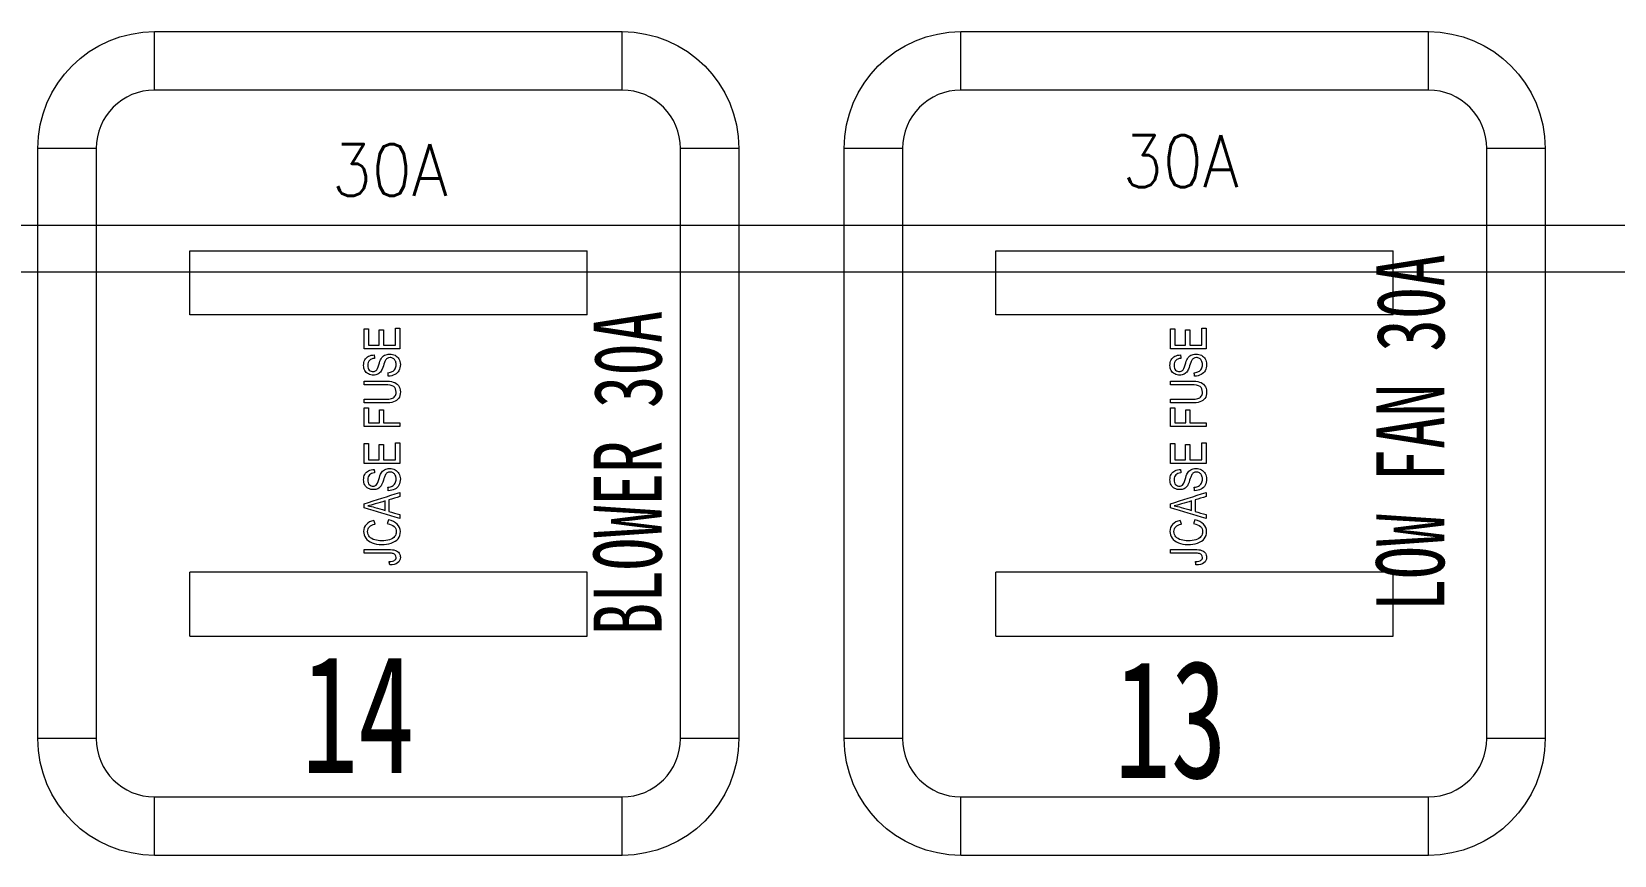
# Model space of a CAD drawing. Header units: inches. Extents: x 47316 to 59086, y 3141 to 11743.
# Drawn here: x 50740.5 to 50801.4, y 9976 to 10007.8 of the extents above; entities that cross this region are included whole.
import ezdxf
from ezdxf.enums import TextEntityAlignment as Align

# ---------------------------------------------------------------- set-up
doc = ezdxf.new("R2010")
doc.units = ezdxf.units.IN
doc.header["$MEASUREMENT"] = 0
doc.styles.add('MtX_romans_shx', font='romans.shx')
doc.styles.add('MtX_STSong', font='')
doc.styles.add('仿宋', font='仿宋_GB2312.ttf', dxfattribs={"width": 0.7})
doc.styles.get('MtX_STSong').set_extended_font_data('STSong')

msp = doc.modelspace()

# ---------------------------------------------------------------- linework, layer by layer
at = {"color": 0, "linetype": 'Continuous', "lineweight": 15}
for p, q in [((50745.202, 10005.505), (50745.202, 10007.755)), ((50745.202, 10007.755), (50763.202, 10007.755)), ((50763.202, 10005.505), (50763.202, 10007.755)), ((50776.252, 10005.505), (50776.252, 10007.755)), ((50776.252, 10007.755), (50794.252, 10007.755)), ((50794.252, 10005.505), (50794.252, 10007.755)), ((50763.202, 10005.505), (50745.202, 10005.505)), ((50794.252, 10005.505), (50776.252, 10005.505)), ((50742.952, 10003.255), (50740.702, 10003.255)), ((50740.702, 9980.53), (50740.702, 10003.255)), ((50742.952, 10003.255), (50742.952, 9980.53)), ((50765.452, 9980.53), (50765.452, 10003.255)), ((50767.702, 10003.255), (50765.452, 10003.255)), ((50767.702, 10003.255), (50767.702, 9980.53)), ((50774.002, 10003.255), (50771.752, 10003.255)), ((50771.752, 9980.53), (50771.752, 10003.255)), ((50774.002, 10003.255), (50774.002, 9980.53)), ((50796.502, 9980.53), (50796.502, 10003.255)), ((50798.752, 10003.255), (50796.502, 10003.255)), ((50798.752, 10003.255), (50798.752, 9980.53)), ((50746.552, 9999.318), (50761.852, 9999.318)), ((50746.552, 9996.843), (50746.552, 9999.318)), ((50777.602, 9999.318), (50792.902, 9999.318)), ((50777.602, 9996.843), (50777.602, 9999.318)), ((50746.552, 9984.468), (50746.552, 9986.943)), ((50777.602, 9984.468), (50777.602, 9986.943)), ((50742.952, 9980.53), (50740.702, 9980.53)), ((50767.702, 9980.53), (50765.452, 9980.53)), ((50774.002, 9980.53), (50771.752, 9980.53)), ((50798.752, 9980.53), (50796.502, 9980.53)), ((50745.202, 9976.03), (50745.202, 9978.28)), ((50745.202, 9978.28), (50763.202, 9978.28)), ((50763.202, 9976.03), (50763.202, 9978.28)), ((50776.252, 9976.03), (50776.252, 9978.28)), ((50776.252, 9978.28), (50794.252, 9978.28)), ((50794.252, 9976.03), (50794.252, 9978.28)), ((50763.202, 9976.03), (50745.202, 9976.03)), ((50794.252, 9976.03), (50776.252, 9976.03))]:
    msp.add_line(p, q, dxfattribs=at)
at = {"color": 0, "lineweight": 15}
for p, q in [((50873.655, 10000.288), (50671.088, 10000.288)), ((50761.852, 9996.843), (50761.852, 9999.318)), ((50792.902, 9996.843), (50792.902, 9999.318)), ((50873.655, 9998.488), (50672.888, 9998.488)), ((50761.852, 9996.843), (50746.552, 9996.843)), ((50792.902, 9996.843), (50777.602, 9996.843)), ((50761.852, 9986.943), (50746.552, 9986.943)), ((50761.852, 9984.468), (50761.852, 9986.943)), ((50792.902, 9986.943), (50777.602, 9986.943)), ((50792.902, 9984.468), (50792.902, 9986.943)), ((50746.552, 9984.468), (50761.852, 9984.468)), ((50777.602, 9984.468), (50792.902, 9984.468))]:
    msp.add_line(p, q, dxfattribs=at)
at = {"color": 0, "linetype": 'Continuous', "lineweight": 15, "extrusion": (0, 0, -1)}
for centre, start, end in [((-50745.202, 10003.255), 0, 90), ((-50763.202, 10003.255), 90, 180), ((-50776.252, 10003.255), 0, 90), ((-50794.252, 10003.255), 90, 180), ((-50745.202, 9980.53), 270, 0), ((-50763.202, 9980.53), 180, 270), ((-50776.252, 9980.53), 270, 0), ((-50794.252, 9980.53), 180, 270)]:
    msp.add_arc(centre, 4.5, start, end, dxfattribs=at)
at = {"color": 0, "linetype": 'Continuous', "lineweight": 15}
for centre, start, end in [((50745.202, 10003.255), 90, 180), ((50763.202, 10003.255), 0, 90), ((50776.252, 10003.255), 90, 180), ((50794.252, 10003.255), 0, 90), ((50745.202, 9980.53), 180, 270), ((50763.202, 9980.53), 270, 0), ((50776.252, 9980.53), 180, 270), ((50794.252, 9980.53), 270, 0)]:
    msp.add_arc(centre, 2.25, start, end, dxfattribs=at)
for points in [[(50753.273, 9995.535), (50753.273, 9995.793), (50753.273, 9996.051), (50753.273, 9996.31)], [(50753.273, 9996.31), (50753.327, 9996.31), (50753.381, 9996.31), (50753.434, 9996.31)], [(50753.434, 9996.31), (50753.434, 9996.099), (50753.434, 9995.888), (50753.434, 9995.676)], [(50753.853, 9995.676), (50753.853, 9995.874), (50753.853, 9996.072), (50753.853, 9996.27)], [(50753.853, 9996.27), (50753.907, 9996.27), (50753.96, 9996.27), (50754.014, 9996.27)], [(50754.014, 9996.27), (50754.014, 9996.072), (50754.014, 9995.874), (50754.014, 9995.676)], [(50754.479, 9995.676), (50754.479, 9995.896), (50754.479, 9996.115), (50754.479, 9996.335)], [(50754.479, 9996.335), (50754.533, 9996.335), (50754.587, 9996.335), (50754.641, 9996.335)], [(50754.641, 9996.335), (50754.641, 9996.068), (50754.641, 9995.801), (50754.641, 9995.535)], [(50784.323, 9995.535), (50784.323, 9995.793), (50784.323, 9996.051), (50784.323, 9996.31)], [(50784.323, 9996.31), (50784.377, 9996.31), (50784.431, 9996.31), (50784.484, 9996.31)], [(50784.484, 9996.31), (50784.484, 9996.099), (50784.484, 9995.888), (50784.484, 9995.676)], [(50784.903, 9995.676), (50784.903, 9995.874), (50784.903, 9996.072), (50784.903, 9996.27)], [(50784.903, 9996.27), (50784.957, 9996.27), (50785.01, 9996.27), (50785.064, 9996.27)], [(50785.064, 9996.27), (50785.064, 9996.072), (50785.064, 9995.874), (50785.064, 9995.676)], [(50785.529, 9995.676), (50785.529, 9995.896), (50785.529, 9996.115), (50785.529, 9996.335)], [(50785.529, 9996.335), (50785.583, 9996.335), (50785.637, 9996.335), (50785.691, 9996.335)], [(50785.691, 9996.335), (50785.691, 9996.068), (50785.691, 9995.801), (50785.691, 9995.535)], [(50754.641, 9995.535), (50754.185, 9995.535), (50753.729, 9995.535), (50753.273, 9995.535)], [(50753.434, 9995.676), (50753.574, 9995.676), (50753.714, 9995.676), (50753.853, 9995.676)], [(50754.014, 9995.676), (50754.169, 9995.676), (50754.324, 9995.676), (50754.479, 9995.676)], [(50785.691, 9995.535), (50785.235, 9995.535), (50784.779, 9995.535), (50784.323, 9995.535)], [(50784.484, 9995.676), (50784.624, 9995.676), (50784.764, 9995.676), (50784.903, 9995.676)], [(50785.064, 9995.676), (50785.219, 9995.676), (50785.374, 9995.676), (50785.529, 9995.676)], [(50753.658, 9995.306), (50753.663, 9995.261), (50753.667, 9995.215), (50753.672, 9995.17)], [(50784.708, 9995.306), (50784.713, 9995.261), (50784.717, 9995.215), (50784.722, 9995.17)], [(50753.273, 9994.155), (50753.273, 9994.202), (50753.273, 9994.249), (50753.273, 9994.297)], [(50754.201, 9994.485), (50754.196, 9994.529), (50754.191, 9994.574), (50754.186, 9994.618)], [(50754.447, 9994.544), (50754.375, 9994.506), (50754.293, 9994.486), (50754.201, 9994.485)], [(50784.323, 9994.155), (50784.323, 9994.202), (50784.323, 9994.249), (50784.323, 9994.297)], [(50785.251, 9994.485), (50785.246, 9994.529), (50785.241, 9994.574), (50785.236, 9994.618)], [(50785.497, 9994.544), (50785.425, 9994.506), (50785.343, 9994.486), (50785.251, 9994.485)], [(50754.062, 9994.155), (50753.799, 9994.155), (50753.536, 9994.155), (50753.273, 9994.155)], [(50785.112, 9994.155), (50784.849, 9994.155), (50784.586, 9994.155), (50784.323, 9994.155)], [(50753.273, 9993.453), (50753.273, 9993.501), (50753.273, 9993.548), (50753.273, 9993.595)], [(50753.273, 9992.544), (50753.273, 9992.785), (50753.273, 9993.026), (50753.273, 9993.267)], [(50753.273, 9993.267), (50753.327, 9993.267), (50753.381, 9993.267), (50753.434, 9993.267)], [(50753.434, 9993.267), (50753.434, 9993.073), (50753.434, 9992.879), (50753.434, 9992.685)], [(50753.858, 9992.685), (50753.858, 9992.853), (50753.858, 9993.021), (50753.858, 9993.189)], [(50753.858, 9993.189), (50753.912, 9993.189), (50753.966, 9993.189), (50754.019, 9993.189)], [(50754.019, 9993.189), (50754.019, 9993.021), (50754.019, 9992.853), (50754.019, 9992.685)], [(50784.323, 9993.453), (50784.323, 9993.501), (50784.323, 9993.548), (50784.323, 9993.595)], [(50784.323, 9992.544), (50784.323, 9992.785), (50784.323, 9993.026), (50784.323, 9993.267)], [(50784.323, 9993.267), (50784.377, 9993.267), (50784.431, 9993.267), (50784.484, 9993.267)], [(50784.484, 9993.267), (50784.484, 9993.073), (50784.484, 9992.879), (50784.484, 9992.685)], [(50784.908, 9992.685), (50784.908, 9992.853), (50784.908, 9993.021), (50784.908, 9993.189)], [(50784.908, 9993.189), (50784.962, 9993.189), (50785.016, 9993.189), (50785.069, 9993.189)], [(50785.069, 9993.189), (50785.069, 9993.021), (50785.069, 9992.853), (50785.069, 9992.685)], [(50754.641, 9992.544), (50754.185, 9992.544), (50753.729, 9992.544), (50753.273, 9992.544)], [(50753.434, 9992.685), (50753.576, 9992.685), (50753.717, 9992.685), (50753.858, 9992.685)], [(50754.019, 9992.685), (50754.226, 9992.685), (50754.433, 9992.685), (50754.641, 9992.685)], [(50754.641, 9992.685), (50754.641, 9992.638), (50754.641, 9992.591), (50754.641, 9992.544)], [(50785.691, 9992.544), (50785.235, 9992.544), (50784.779, 9992.544), (50784.323, 9992.544)], [(50784.484, 9992.685), (50784.626, 9992.685), (50784.767, 9992.685), (50784.908, 9992.685)], [(50785.069, 9992.685), (50785.276, 9992.685), (50785.483, 9992.685), (50785.691, 9992.685)], [(50785.691, 9992.685), (50785.691, 9992.638), (50785.691, 9992.591), (50785.691, 9992.544)], [(50753.273, 9991.899), (50753.327, 9991.899), (50753.381, 9991.899), (50753.434, 9991.899)], [(50753.273, 9991.124), (50753.273, 9991.383), (50753.273, 9991.641), (50753.273, 9991.899)], [(50753.434, 9991.899), (50753.434, 9991.688), (50753.434, 9991.477), (50753.434, 9991.266)], [(50753.853, 9991.859), (50753.907, 9991.859), (50753.96, 9991.859), (50754.014, 9991.859)], [(50753.853, 9991.266), (50753.853, 9991.464), (50753.853, 9991.662), (50753.853, 9991.859)], [(50754.014, 9991.859), (50754.014, 9991.662), (50754.014, 9991.464), (50754.014, 9991.266)], [(50754.479, 9991.924), (50754.533, 9991.924), (50754.587, 9991.924), (50754.641, 9991.924)], [(50754.479, 9991.266), (50754.479, 9991.486), (50754.479, 9991.705), (50754.479, 9991.924)], [(50754.641, 9991.924), (50754.641, 9991.658), (50754.641, 9991.391), (50754.641, 9991.124)], [(50784.323, 9991.899), (50784.377, 9991.899), (50784.431, 9991.899), (50784.484, 9991.899)], [(50784.323, 9991.124), (50784.323, 9991.383), (50784.323, 9991.641), (50784.323, 9991.899)], [(50784.484, 9991.899), (50784.484, 9991.688), (50784.484, 9991.477), (50784.484, 9991.266)], [(50784.903, 9991.859), (50784.957, 9991.859), (50785.01, 9991.859), (50785.064, 9991.859)], [(50784.903, 9991.266), (50784.903, 9991.464), (50784.903, 9991.662), (50784.903, 9991.859)], [(50785.064, 9991.859), (50785.064, 9991.662), (50785.064, 9991.464), (50785.064, 9991.266)], [(50785.529, 9991.924), (50785.583, 9991.924), (50785.637, 9991.924), (50785.691, 9991.924)], [(50785.529, 9991.266), (50785.529, 9991.486), (50785.529, 9991.705), (50785.529, 9991.924)], [(50785.691, 9991.924), (50785.691, 9991.658), (50785.691, 9991.391), (50785.691, 9991.124)], [(50753.434, 9991.266), (50753.574, 9991.266), (50753.714, 9991.266), (50753.853, 9991.266)], [(50754.014, 9991.266), (50754.169, 9991.266), (50754.324, 9991.266), (50754.479, 9991.266)], [(50784.484, 9991.266), (50784.624, 9991.266), (50784.764, 9991.266), (50784.903, 9991.266)], [(50785.064, 9991.266), (50785.219, 9991.266), (50785.374, 9991.266), (50785.529, 9991.266)], [(50754.641, 9991.124), (50754.185, 9991.124), (50753.729, 9991.124), (50753.273, 9991.124)], [(50753.658, 9990.896), (50753.663, 9990.85), (50753.667, 9990.805), (50753.672, 9990.76)], [(50785.691, 9991.124), (50785.235, 9991.124), (50784.779, 9991.124), (50784.323, 9991.124)], [(50784.708, 9990.896), (50784.713, 9990.85), (50784.717, 9990.805), (50784.722, 9990.76)], [(50753.273, 9989.571), (50753.729, 9989.717), (50754.185, 9989.863), (50754.641, 9990.009)], [(50754.201, 9990.074), (50754.196, 9990.119), (50754.191, 9990.164), (50754.186, 9990.208)], [(50754.447, 9990.133), (50754.375, 9990.096), (50754.293, 9990.076), (50754.201, 9990.074)], [(50754.641, 9990.009), (50754.641, 9989.956), (50754.641, 9989.902), (50754.641, 9989.848)], [(50784.323, 9989.571), (50784.779, 9989.717), (50785.235, 9989.863), (50785.691, 9990.009)], [(50785.251, 9990.074), (50785.246, 9990.119), (50785.241, 9990.164), (50785.236, 9990.208)], [(50785.497, 9990.133), (50785.425, 9990.096), (50785.343, 9990.076), (50785.251, 9990.074)], [(50785.691, 9990.009), (50785.691, 9989.956), (50785.691, 9989.902), (50785.691, 9989.848)], [(50753.273, 9989.418), (50753.273, 9989.469), (50753.273, 9989.52), (50753.273, 9989.571)], [(50754.641, 9989.006), (50754.185, 9989.143), (50753.729, 9989.281), (50753.273, 9989.418)], [(50753.417, 9989.491), (50753.504, 9989.477), (50753.591, 9989.458), (50753.678, 9989.433)], [(50753.678, 9989.433), (50753.812, 9989.394), (50753.945, 9989.355), (50754.079, 9989.315)], [(50754.079, 9989.315), (50754.079, 9989.437), (50754.079, 9989.558), (50754.079, 9989.679)], [(50754.641, 9989.848), (50754.502, 9989.806), (50754.364, 9989.764), (50754.226, 9989.723)], [(50754.226, 9989.723), (50754.226, 9989.573), (50754.226, 9989.424), (50754.226, 9989.275)], [(50784.323, 9989.418), (50784.323, 9989.469), (50784.323, 9989.52), (50784.323, 9989.571)], [(50785.691, 9989.006), (50785.235, 9989.143), (50784.779, 9989.281), (50784.323, 9989.418)], [(50784.467, 9989.491), (50784.554, 9989.477), (50784.641, 9989.458), (50784.728, 9989.433)], [(50784.728, 9989.433), (50784.862, 9989.394), (50784.995, 9989.355), (50785.129, 9989.315)], [(50785.129, 9989.315), (50785.129, 9989.437), (50785.129, 9989.558), (50785.129, 9989.679)], [(50785.691, 9989.848), (50785.552, 9989.806), (50785.414, 9989.764), (50785.276, 9989.723)], [(50785.276, 9989.723), (50785.276, 9989.573), (50785.276, 9989.424), (50785.276, 9989.275)], [(50753.69, 9988.791), (50753.676, 9988.838), (50753.662, 9988.884), (50753.648, 9988.931)], [(50754.207, 9988.949), (50754.191, 9988.902), (50754.176, 9988.854), (50754.161, 9988.807)], [(50754.161, 9988.807), (50754.276, 9988.788), (50754.363, 9988.75), (50754.421, 9988.695)], [(50754.226, 9989.275), (50754.364, 9989.235), (50754.502, 9989.196), (50754.641, 9989.157)], [(50754.641, 9989.157), (50754.641, 9989.107), (50754.641, 9989.056), (50754.641, 9989.006)], [(50784.74, 9988.791), (50784.726, 9988.838), (50784.712, 9988.884), (50784.698, 9988.931)], [(50785.257, 9988.949), (50785.241, 9988.902), (50785.226, 9988.854), (50785.211, 9988.807)], [(50785.211, 9988.807), (50785.326, 9988.788), (50785.413, 9988.75), (50785.471, 9988.695)], [(50785.276, 9989.275), (50785.414, 9989.235), (50785.552, 9989.196), (50785.691, 9989.157)], [(50785.691, 9989.157), (50785.691, 9989.107), (50785.691, 9989.056), (50785.691, 9989.006)], [(50753.273, 9987.668), (50753.273, 9987.716), (50753.273, 9987.763), (50753.273, 9987.81)], [(50784.323, 9987.668), (50784.323, 9987.716), (50784.323, 9987.763), (50784.323, 9987.81)], [(50754.253, 9987.221), (50754.245, 9987.263), (50754.238, 9987.306), (50754.23, 9987.349)], [(50754.56, 9987.293), (50754.492, 9987.243), (50754.389, 9987.219), (50754.253, 9987.221)], [(50785.303, 9987.221), (50785.295, 9987.263), (50785.288, 9987.306), (50785.28, 9987.349)], [(50785.61, 9987.293), (50785.542, 9987.243), (50785.439, 9987.219), (50785.303, 9987.221)]]:
    msp.add_open_spline(points, degree=3, dxfattribs=at)
for points, knots in [([(50754.076, 9995.076), (50754.062, 9995.047), (50754.04, 9994.983), (50753.979, 9994.786), (50753.951, 9994.717), (50753.889, 9994.627), (50753.848, 9994.588), (50753.746, 9994.538), (50753.689, 9994.526), (50753.558, 9994.526), (50753.493, 9994.541), (50753.373, 9994.602), (50753.328, 9994.647), (50753.265, 9994.765), (50753.25, 9994.831), (50753.25, 9994.982), (50753.266, 9995.053), (50753.331, 9995.174), (50753.379, 9995.221), (50753.506, 9995.286), (50753.578, 9995.303), (50753.658, 9995.306)], [0, 0, 0, 0, 0.07408, 0.07408, 0.148161, 0.148161, 0.243405, 0.243405, 0.338649, 0.338649, 0.444003, 0.444003, 0.548871, 0.548871, 0.653739, 0.653739, 0.768538, 0.768538, 0.884017, 0.884017, 1, 1, 1, 1]), ([(50753.672, 9995.17), (50753.585, 9995.162), (50753.52, 9995.138), (50753.431, 9995.053), (50753.409, 9994.991), (50753.409, 9994.823), (50753.43, 9994.76), (50753.509, 9994.682), (50753.558, 9994.662), (50753.664, 9994.662), (50753.704, 9994.676), (50753.767, 9994.731), (50753.8, 9994.803), (50753.866, 9995.033), (50753.895, 9995.112), (50753.957, 9995.218), (50754.004, 9995.264), (50754.116, 9995.323), (50754.181, 9995.338), (50754.327, 9995.338), (50754.396, 9995.322), (50754.524, 9995.256), (50754.574, 9995.209), (50754.646, 9995.087), (50754.664, 9995.018), (50754.664, 9994.845), (50754.646, 9994.763), (50754.574, 9994.632), (50754.519, 9994.581), (50754.447, 9994.544)], [0, 0, 0, 0, 0.060324, 0.060324, 0.120898, 0.120898, 0.184097, 0.184097, 0.247578, 0.247578, 0.302439, 0.302439, 0.356722, 0.356722, 0.411124, 0.411124, 0.489763, 0.489763, 0.568244, 0.568244, 0.645978, 0.645978, 0.723845, 0.723845, 0.801907, 0.801907, 0.900954, 0.900954, 1, 1, 1, 1]), ([(50754.471, 9995.079), (50754.45, 9995.12), (50754.422, 9995.151), (50754.35, 9995.191), (50754.312, 9995.201), (50754.226, 9995.201), (50754.189, 9995.192), (50754.125, 9995.152), (50754.098, 9995.12), (50754.076, 9995.076)], [0, 0, 0, 0, 0.24883, 0.24883, 0.495828, 0.495828, 0.746909, 0.746909, 1, 1, 1, 1]), ([(50754.186, 9994.618), (50754.255, 9994.625), (50754.311, 9994.639), (50754.398, 9994.686), (50754.434, 9994.722), (50754.488, 9994.819), (50754.502, 9994.874), (50754.502, 9994.989), (50754.491, 9995.037), (50754.471, 9995.079)], [0, 0, 0, 0, 0.257738, 0.257738, 0.514809, 0.514809, 0.771879, 0.771879, 1, 1, 1, 1]), ([(50785.126, 9995.076), (50785.112, 9995.047), (50785.09, 9994.983), (50785.029, 9994.786), (50785.001, 9994.717), (50784.939, 9994.627), (50784.898, 9994.588), (50784.796, 9994.538), (50784.739, 9994.526), (50784.608, 9994.526), (50784.543, 9994.541), (50784.423, 9994.602), (50784.378, 9994.647), (50784.315, 9994.765), (50784.3, 9994.831), (50784.3, 9994.982), (50784.316, 9995.053), (50784.381, 9995.174), (50784.429, 9995.221), (50784.556, 9995.286), (50784.628, 9995.303), (50784.708, 9995.306)], [0, 0, 0, 0, 0.07408, 0.07408, 0.148161, 0.148161, 0.243405, 0.243405, 0.338649, 0.338649, 0.444003, 0.444003, 0.548871, 0.548871, 0.653739, 0.653739, 0.768538, 0.768538, 0.884017, 0.884017, 1, 1, 1, 1]), ([(50784.722, 9995.17), (50784.635, 9995.162), (50784.57, 9995.138), (50784.481, 9995.053), (50784.459, 9994.991), (50784.459, 9994.823), (50784.48, 9994.76), (50784.559, 9994.682), (50784.608, 9994.662), (50784.714, 9994.662), (50784.754, 9994.676), (50784.817, 9994.731), (50784.85, 9994.803), (50784.916, 9995.033), (50784.945, 9995.112), (50785.007, 9995.218), (50785.054, 9995.264), (50785.166, 9995.323), (50785.231, 9995.338), (50785.377, 9995.338), (50785.446, 9995.322), (50785.574, 9995.256), (50785.624, 9995.209), (50785.696, 9995.087), (50785.714, 9995.018), (50785.714, 9994.845), (50785.696, 9994.763), (50785.624, 9994.632), (50785.569, 9994.581), (50785.497, 9994.544)], [0, 0, 0, 0, 0.060324, 0.060324, 0.120898, 0.120898, 0.184097, 0.184097, 0.247578, 0.247578, 0.302439, 0.302439, 0.356722, 0.356722, 0.411124, 0.411124, 0.489763, 0.489763, 0.568244, 0.568244, 0.645978, 0.645978, 0.723845, 0.723845, 0.801907, 0.801907, 0.900954, 0.900954, 1, 1, 1, 1]), ([(50785.521, 9995.079), (50785.5, 9995.12), (50785.472, 9995.151), (50785.4, 9995.191), (50785.362, 9995.201), (50785.276, 9995.201), (50785.239, 9995.192), (50785.175, 9995.152), (50785.148, 9995.12), (50785.126, 9995.076)], [0, 0, 0, 0, 0.24883, 0.24883, 0.495828, 0.495828, 0.746909, 0.746909, 1, 1, 1, 1]), ([(50785.236, 9994.618), (50785.305, 9994.625), (50785.361, 9994.639), (50785.448, 9994.686), (50785.484, 9994.722), (50785.538, 9994.819), (50785.552, 9994.874), (50785.552, 9994.989), (50785.541, 9995.037), (50785.521, 9995.079)], [0, 0, 0, 0, 0.257738, 0.257738, 0.514809, 0.514809, 0.771879, 0.771879, 1, 1, 1, 1]), ([(50753.273, 9994.297), (50753.536, 9994.297), (50753.8, 9994.297), (50754.2, 9994.297), (50754.31, 9994.284), (50754.471, 9994.235), (50754.537, 9994.192), (50754.638, 9994.064), (50754.664, 9993.981), (50754.664, 9993.777), (50754.642, 9993.695), (50754.553, 9993.567), (50754.49, 9993.522), (50754.322, 9993.467), (50754.208, 9993.453), (50753.8, 9993.453), (50753.536, 9993.453), (50753.273, 9993.453)], [0, 0, 0, 0, 0.199359, 0.199359, 0.303453, 0.303453, 0.407864, 0.407864, 0.512554, 0.512554, 0.614189, 0.614189, 0.715565, 0.715565, 0.816656, 0.816656, 1, 1, 1, 1]), ([(50784.323, 9994.297), (50784.586, 9994.297), (50784.85, 9994.297), (50785.25, 9994.297), (50785.36, 9994.284), (50785.521, 9994.235), (50785.587, 9994.192), (50785.688, 9994.064), (50785.714, 9993.981), (50785.714, 9993.777), (50785.692, 9993.695), (50785.603, 9993.567), (50785.54, 9993.522), (50785.372, 9993.467), (50785.258, 9993.453), (50784.85, 9993.453), (50784.586, 9993.453), (50784.323, 9993.453)], [0, 0, 0, 0, 0.199359, 0.199359, 0.303453, 0.303453, 0.407864, 0.407864, 0.512554, 0.512554, 0.614189, 0.614189, 0.715565, 0.715565, 0.816656, 0.816656, 1, 1, 1, 1]), ([(50753.273, 9993.595), (50753.536, 9993.595), (50753.799, 9993.595), (50754.181, 9993.595), (50754.269, 9993.604), (50754.381, 9993.639), (50754.424, 9993.668), (50754.485, 9993.753), (50754.501, 9993.804), (50754.501, 9993.97), (50754.471, 9994.044), (50754.35, 9994.133), (50754.234, 9994.155), (50754.062, 9994.155)], [0, 0, 0, 0, 0.256467, 0.256467, 0.372081, 0.372081, 0.488356, 0.488356, 0.604594, 0.604594, 0.802669, 0.802669, 1, 1, 1, 1]), ([(50784.323, 9993.595), (50784.586, 9993.595), (50784.849, 9993.595), (50785.231, 9993.595), (50785.319, 9993.604), (50785.431, 9993.639), (50785.474, 9993.668), (50785.535, 9993.753), (50785.551, 9993.804), (50785.551, 9993.97), (50785.521, 9994.044), (50785.4, 9994.133), (50785.284, 9994.155), (50785.112, 9994.155)], [0, 0, 0, 0, 0.256467, 0.256467, 0.372081, 0.372081, 0.488356, 0.488356, 0.604594, 0.604594, 0.802669, 0.802669, 1, 1, 1, 1]), ([(50754.076, 9990.665), (50754.062, 9990.637), (50754.04, 9990.573), (50753.979, 9990.376), (50753.951, 9990.307), (50753.889, 9990.217), (50753.848, 9990.178), (50753.746, 9990.128), (50753.689, 9990.115), (50753.558, 9990.115), (50753.493, 9990.131), (50753.373, 9990.192), (50753.328, 9990.237), (50753.265, 9990.355), (50753.25, 9990.42), (50753.25, 9990.572), (50753.266, 9990.642), (50753.331, 9990.764), (50753.379, 9990.81), (50753.506, 9990.876), (50753.578, 9990.893), (50753.658, 9990.896)], [0, 0, 0, 0, 0.07408, 0.07408, 0.148161, 0.148161, 0.243405, 0.243405, 0.338649, 0.338649, 0.444003, 0.444003, 0.548871, 0.548871, 0.653739, 0.653739, 0.768538, 0.768538, 0.884017, 0.884017, 1, 1, 1, 1]), ([(50753.672, 9990.76), (50753.585, 9990.752), (50753.52, 9990.728), (50753.431, 9990.643), (50753.409, 9990.581), (50753.409, 9990.413), (50753.43, 9990.35), (50753.509, 9990.272), (50753.558, 9990.252), (50753.664, 9990.252), (50753.704, 9990.266), (50753.767, 9990.321), (50753.8, 9990.392), (50753.866, 9990.623), (50753.895, 9990.702), (50753.957, 9990.807), (50754.004, 9990.853), (50754.116, 9990.913), (50754.181, 9990.928), (50754.327, 9990.928), (50754.396, 9990.912), (50754.524, 9990.846), (50754.574, 9990.799), (50754.646, 9990.677), (50754.664, 9990.608), (50754.664, 9990.434), (50754.646, 9990.353), (50754.574, 9990.222), (50754.519, 9990.171), (50754.447, 9990.133)], [0, 0, 0, 0, 0.060324, 0.060324, 0.120898, 0.120898, 0.184097, 0.184097, 0.247578, 0.247578, 0.302439, 0.302439, 0.356722, 0.356722, 0.411124, 0.411124, 0.489763, 0.489763, 0.568244, 0.568244, 0.645978, 0.645978, 0.723845, 0.723845, 0.801907, 0.801907, 0.900954, 0.900954, 1, 1, 1, 1]), ([(50754.471, 9990.668), (50754.45, 9990.71), (50754.422, 9990.74), (50754.35, 9990.781), (50754.312, 9990.791), (50754.226, 9990.791), (50754.189, 9990.781), (50754.125, 9990.742), (50754.098, 9990.71), (50754.076, 9990.665)], [0, 0, 0, 0, 0.24883, 0.24883, 0.495828, 0.495828, 0.746909, 0.746909, 1, 1, 1, 1]), ([(50754.186, 9990.208), (50754.255, 9990.214), (50754.311, 9990.229), (50754.398, 9990.276), (50754.434, 9990.312), (50754.488, 9990.409), (50754.502, 9990.464), (50754.502, 9990.579), (50754.491, 9990.627), (50754.471, 9990.668)], [0, 0, 0, 0, 0.257738, 0.257738, 0.514809, 0.514809, 0.771879, 0.771879, 1, 1, 1, 1]), ([(50785.126, 9990.665), (50785.112, 9990.637), (50785.09, 9990.573), (50785.029, 9990.376), (50785.001, 9990.307), (50784.939, 9990.217), (50784.898, 9990.178), (50784.796, 9990.128), (50784.739, 9990.115), (50784.608, 9990.115), (50784.543, 9990.131), (50784.423, 9990.192), (50784.378, 9990.237), (50784.315, 9990.355), (50784.3, 9990.42), (50784.3, 9990.572), (50784.316, 9990.642), (50784.381, 9990.764), (50784.429, 9990.81), (50784.556, 9990.876), (50784.628, 9990.893), (50784.708, 9990.896)], [0, 0, 0, 0, 0.07408, 0.07408, 0.148161, 0.148161, 0.243405, 0.243405, 0.338649, 0.338649, 0.444003, 0.444003, 0.548871, 0.548871, 0.653739, 0.653739, 0.768538, 0.768538, 0.884017, 0.884017, 1, 1, 1, 1]), ([(50784.722, 9990.76), (50784.635, 9990.752), (50784.57, 9990.728), (50784.481, 9990.643), (50784.459, 9990.581), (50784.459, 9990.413), (50784.48, 9990.35), (50784.559, 9990.272), (50784.608, 9990.252), (50784.714, 9990.252), (50784.754, 9990.266), (50784.817, 9990.321), (50784.85, 9990.392), (50784.916, 9990.623), (50784.945, 9990.702), (50785.007, 9990.807), (50785.054, 9990.853), (50785.166, 9990.913), (50785.231, 9990.928), (50785.377, 9990.928), (50785.446, 9990.912), (50785.574, 9990.846), (50785.624, 9990.799), (50785.696, 9990.677), (50785.714, 9990.608), (50785.714, 9990.434), (50785.696, 9990.353), (50785.624, 9990.222), (50785.569, 9990.171), (50785.497, 9990.133)], [0, 0, 0, 0, 0.060324, 0.060324, 0.120898, 0.120898, 0.184097, 0.184097, 0.247578, 0.247578, 0.302439, 0.302439, 0.356722, 0.356722, 0.411124, 0.411124, 0.489763, 0.489763, 0.568244, 0.568244, 0.645978, 0.645978, 0.723845, 0.723845, 0.801907, 0.801907, 0.900954, 0.900954, 1, 1, 1, 1]), ([(50785.521, 9990.668), (50785.5, 9990.71), (50785.472, 9990.74), (50785.4, 9990.781), (50785.362, 9990.791), (50785.276, 9990.791), (50785.239, 9990.781), (50785.175, 9990.742), (50785.148, 9990.71), (50785.126, 9990.665)], [0, 0, 0, 0, 0.24883, 0.24883, 0.495828, 0.495828, 0.746909, 0.746909, 1, 1, 1, 1]), ([(50785.236, 9990.208), (50785.305, 9990.214), (50785.361, 9990.229), (50785.448, 9990.276), (50785.484, 9990.312), (50785.538, 9990.409), (50785.552, 9990.464), (50785.552, 9990.579), (50785.541, 9990.627), (50785.521, 9990.668)], [0, 0, 0, 0, 0.257738, 0.257738, 0.514809, 0.514809, 0.771879, 0.771879, 1, 1, 1, 1]), ([(50754.079, 9989.679), (50753.953, 9989.642), (50753.827, 9989.604), (50753.585, 9989.533), (50753.491, 9989.507), (50753.417, 9989.491)], [0, 0, 0, 0, 0.523179, 0.523179, 1, 1, 1, 1]), ([(50785.129, 9989.679), (50785.003, 9989.642), (50784.877, 9989.604), (50784.635, 9989.533), (50784.541, 9989.507), (50784.467, 9989.491)], [0, 0, 0, 0, 0.523179, 0.523179, 1, 1, 1, 1]), ([(50753.648, 9988.931), (50753.522, 9988.902), (50753.424, 9988.851), (50753.285, 9988.705), (50753.25, 9988.615), (50753.25, 9988.413), (50753.277, 9988.326), (50753.388, 9988.169), (50753.468, 9988.108), (50753.68, 9988.023), (50753.804, 9988.001), (50754.077, 9988.001), (50754.199, 9988.021), (50754.427, 9988.096), (50754.514, 9988.151), (50754.634, 9988.296), (50754.664, 9988.39), (50754.664, 9988.617), (50754.625, 9988.711), (50754.469, 9988.866), (50754.355, 9988.919), (50754.207, 9988.949)], [0, 0, 0, 0, 0.11516, 0.11516, 0.230547, 0.230547, 0.332359, 0.332359, 0.434384, 0.434384, 0.536317, 0.536317, 0.629985, 0.629985, 0.723846, 0.723846, 0.81793, 0.81793, 0.908885, 0.908885, 1, 1, 1, 1]), ([(50754.421, 9988.695), (50754.48, 9988.64), (50754.509, 9988.573), (50754.509, 9988.428), (50754.487, 9988.368), (50754.402, 9988.255), (50754.337, 9988.214), (50754.163, 9988.161), (50754.062, 9988.147), (50753.856, 9988.147), (50753.768, 9988.159), (50753.598, 9988.204), (50753.53, 9988.243), (50753.43, 9988.353), (50753.405, 9988.422), (50753.405, 9988.576), (50753.428, 9988.635), (50753.518, 9988.73), (50753.591, 9988.766), (50753.69, 9988.791)], [0, 0, 0, 0, 0.153181, 0.153181, 0.27986, 0.27986, 0.406549, 0.406549, 0.533238, 0.533238, 0.631689, 0.631689, 0.73014, 0.73014, 0.828858, 0.828858, 0.914458, 0.914458, 1, 1, 1, 1]), ([(50784.698, 9988.931), (50784.572, 9988.902), (50784.474, 9988.851), (50784.335, 9988.705), (50784.3, 9988.615), (50784.3, 9988.413), (50784.327, 9988.326), (50784.438, 9988.169), (50784.518, 9988.108), (50784.73, 9988.023), (50784.854, 9988.001), (50785.127, 9988.001), (50785.249, 9988.021), (50785.477, 9988.096), (50785.564, 9988.151), (50785.684, 9988.296), (50785.714, 9988.39), (50785.714, 9988.617), (50785.675, 9988.711), (50785.519, 9988.866), (50785.405, 9988.919), (50785.257, 9988.949)], [0, 0, 0, 0, 0.11516, 0.11516, 0.230547, 0.230547, 0.332359, 0.332359, 0.434384, 0.434384, 0.536317, 0.536317, 0.629985, 0.629985, 0.723846, 0.723846, 0.81793, 0.81793, 0.908885, 0.908885, 1, 1, 1, 1]), ([(50785.471, 9988.695), (50785.53, 9988.64), (50785.559, 9988.573), (50785.559, 9988.428), (50785.537, 9988.368), (50785.452, 9988.255), (50785.387, 9988.214), (50785.213, 9988.161), (50785.112, 9988.147), (50784.906, 9988.147), (50784.818, 9988.159), (50784.648, 9988.204), (50784.58, 9988.243), (50784.48, 9988.353), (50784.455, 9988.422), (50784.455, 9988.576), (50784.478, 9988.635), (50784.568, 9988.73), (50784.641, 9988.766), (50784.74, 9988.791)], [0, 0, 0, 0, 0.153181, 0.153181, 0.27986, 0.27986, 0.406549, 0.406549, 0.533238, 0.533238, 0.631689, 0.631689, 0.73014, 0.73014, 0.828858, 0.828858, 0.914458, 0.914458, 1, 1, 1, 1]), ([(50753.273, 9987.81), (50753.584, 9987.81), (50753.894, 9987.81), (50754.319, 9987.81), (50754.408, 9987.799), (50754.534, 9987.756), (50754.581, 9987.722), (50754.647, 9987.627), (50754.664, 9987.572), (50754.664, 9987.415), (50754.629, 9987.343), (50754.56, 9987.293)], [0, 0, 0, 0, 0.377087, 0.377087, 0.515947, 0.515947, 0.654117, 0.654117, 0.793314, 0.793314, 1, 1, 1, 1]), ([(50754.471, 9987.6), (50754.451, 9987.626), (50754.422, 9987.644), (50754.351, 9987.664), (50754.294, 9987.668), (50753.901, 9987.668), (50753.587, 9987.668), (50753.273, 9987.668)], [0, 0, 0, 0, 0.167995, 0.167995, 0.334149, 0.334149, 1, 1, 1, 1]), ([(50754.23, 9987.349), (50754.335, 9987.352), (50754.406, 9987.368), (50754.483, 9987.422), (50754.502, 9987.46), (50754.502, 9987.544), (50754.492, 9987.575), (50754.471, 9987.6)], [0, 0, 0, 0, 0.365145, 0.365145, 0.73029, 0.73029, 1, 1, 1, 1]), ([(50784.323, 9987.81), (50784.634, 9987.81), (50784.944, 9987.81), (50785.369, 9987.81), (50785.458, 9987.799), (50785.584, 9987.756), (50785.631, 9987.722), (50785.697, 9987.627), (50785.714, 9987.572), (50785.714, 9987.415), (50785.679, 9987.343), (50785.61, 9987.293)], [0, 0, 0, 0, 0.377087, 0.377087, 0.515947, 0.515947, 0.654117, 0.654117, 0.793314, 0.793314, 1, 1, 1, 1]), ([(50785.521, 9987.6), (50785.501, 9987.626), (50785.472, 9987.644), (50785.401, 9987.664), (50785.344, 9987.668), (50784.951, 9987.668), (50784.637, 9987.668), (50784.323, 9987.668)], [0, 0, 0, 0, 0.167995, 0.167995, 0.334149, 0.334149, 1, 1, 1, 1]), ([(50785.28, 9987.349), (50785.385, 9987.352), (50785.456, 9987.368), (50785.533, 9987.422), (50785.552, 9987.46), (50785.552, 9987.544), (50785.542, 9987.575), (50785.521, 9987.6)], [0, 0, 0, 0, 0.365145, 0.365145, 0.73029, 0.73029, 1, 1, 1, 1])]:
    msp.add_open_spline(points, degree=3, knots=knots, dxfattribs=at)

# ---------------------------------------------------------------- texts
at = {"color": 0, "lineweight": 15}
for s, height, style, width, p in [('30A', 2, 'MtX_romans_shx', 0.9, (50752.022, 10001.428)), ('30A', 2, 'MtX_romans_shx', 0.9, (50782.479, 10001.763)), ('14', 4.5538, 'MtX_STSong', 0.7, (50750.867, 9979.2)), ('13', 4.5538, 'MtX_STSong', 0.7, (50782.16, 9979.008))]:
    msp.add_text(s, height=height, dxfattribs=dict(at, style=style, width=width)).set_placement(p)
at = {"color": 0, "linetype": 'Continuous', "lineweight": 15, "style": '仿宋', "width": 0.7}
for s, p in [('LOW FAN 30A', (50793.555, 9992.307)), ('BLOWER 30A', (50763.415, 9990.758))]:
    msp.add_text(s, height=2.625, rotation=90, dxfattribs=at).set_placement(p, align=Align.MIDDLE)

doc.saveas('drawing.dxf')
